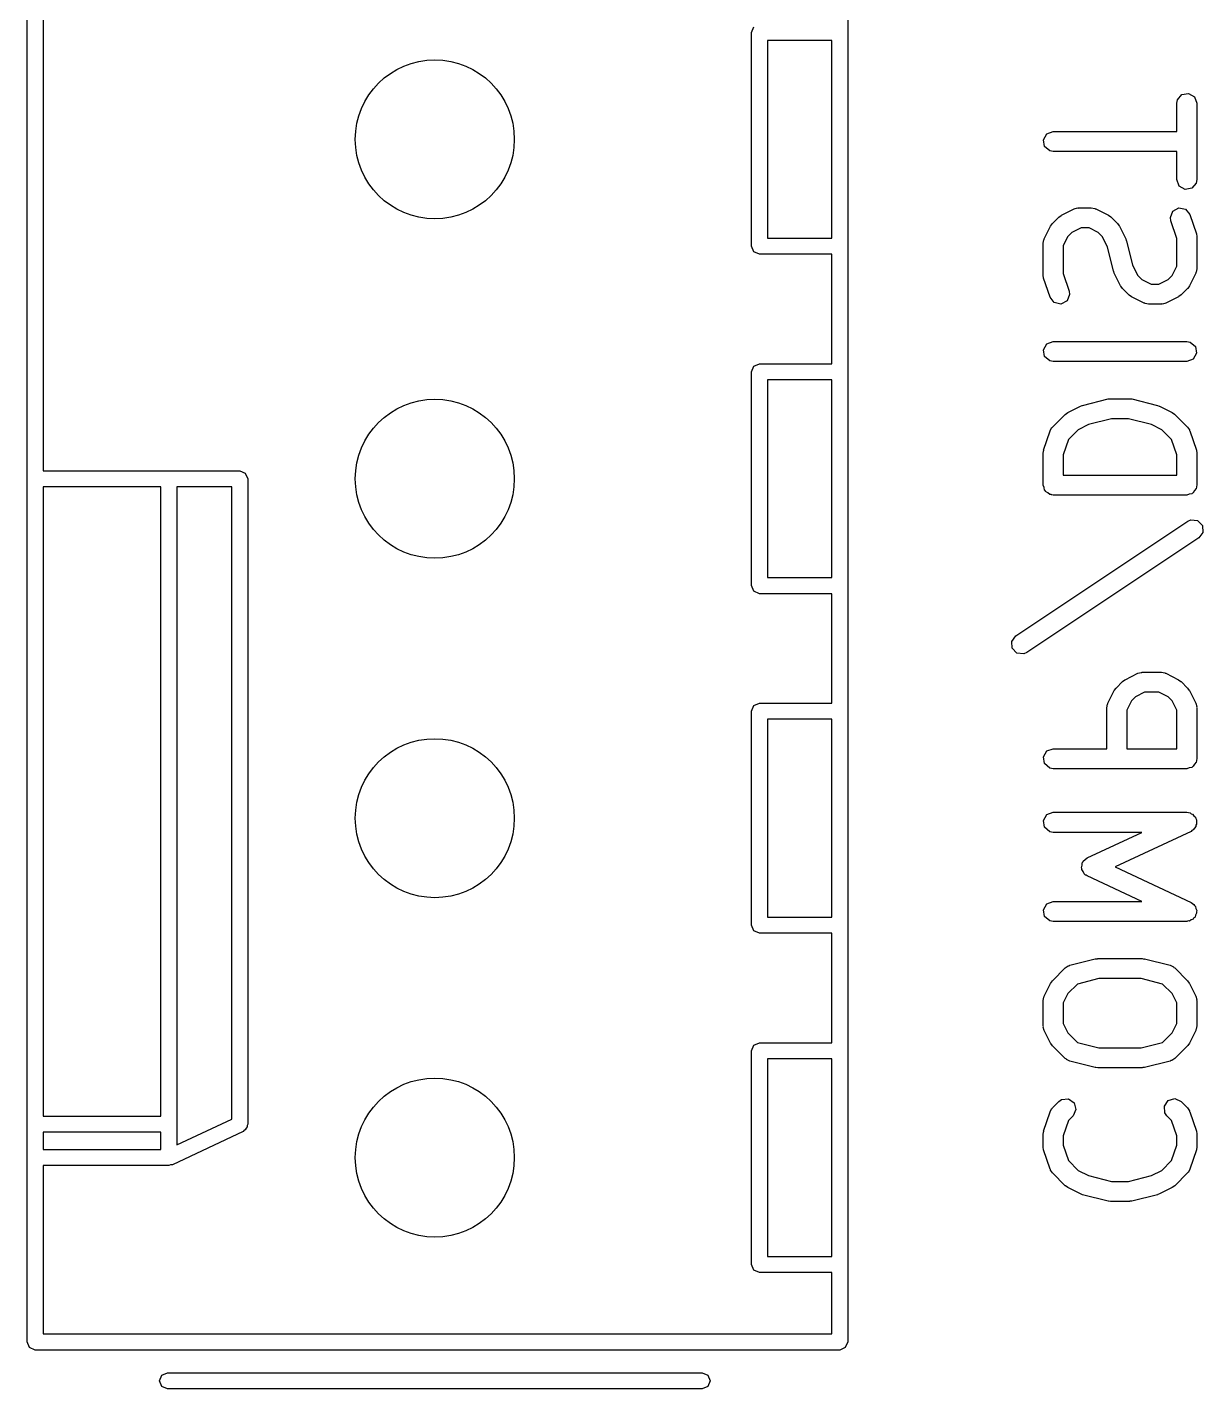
# Model space of a CAD drawing. Extents: x 62 to 228, y -146 to -46.
# Drawn here: x 219.2 to 228, y -140.16 to -129.97 of the extents above; entities that cross this region are included whole.
import ezdxf

# ---------------------------------------------------------------- set-up
doc = ezdxf.new("R2010")
doc.units = 0
doc.layers.add('BLACK', color=7, linetype='CONTINUOUS')

msp = doc.modelspace()

# ---------------------------------------------------------------- linework, layer by layer
at = {"layer": 'BLACK', "linetype": 'CONTINUOUS'}
for p, q in [((219.2, -139.81), (219.2, -119.27)), ((225.34, -119.27), (225.34, -139.81)), ((219.32, -125.79), (219.32, -133.29)), ((224.62, -130.01), (224.638, -129.968)), ((224.62, -131.61), (224.62, -130.01)), ((224.74, -130.07), (224.74, -131.55)), ((225.22, -130.07), (224.74, -130.07)), ((225.22, -131.55), (225.22, -130.07)), ((227.803, -130.54), (227.807, -130.514)), ((227.807, -130.514), (227.84, -130.475)), ((227.84, -130.475), (227.891, -130.466)), ((227.891, -130.466), (227.935, -130.492)), ((227.935, -130.492), (227.953, -130.54)), ((227.803, -130.751), (227.803, -130.54)), ((227.953, -130.54), (227.953, -131.111)), ((226.804, -130.813), (226.829, -130.768)), ((226.813, -130.863), (226.804, -130.813)), ((226.829, -130.768), (226.878, -130.751)), ((226.878, -130.751), (227.803, -130.751)), ((226.852, -130.896), (226.813, -130.863)), ((226.878, -130.901), (226.852, -130.896)), ((227.803, -130.901), (226.878, -130.901)), ((227.803, -131.111), (227.803, -130.901)), ((227.82, -131.16), (227.803, -131.111)), ((227.953, -131.111), (227.948, -131.137)), ((227.865, -131.185), (227.82, -131.16)), ((227.915, -131.176), (227.865, -131.185)), ((227.948, -131.137), (227.915, -131.176)), ((226.939, -131.378), (227.035, -131.33)), ((227.035, -131.33), (227.06, -131.323)), ((227.06, -131.323), (227.064, -131.324)), ((227.064, -131.324), (227.068, -131.322)), ((227.068, -131.322), (227.163, -131.322)), ((227.163, -131.322), (227.189, -131.327)), ((227.189, -131.327), (227.192, -131.33)), ((227.192, -131.33), (227.197, -131.33)), ((227.197, -131.33), (227.292, -131.378)), ((227.774, -131.347), (227.819, -131.323)), ((227.819, -131.323), (227.869, -131.333)), ((227.869, -131.333), (227.901, -131.373)), ((226.872, -131.439), (226.92, -131.392)), ((226.92, -131.392), (226.938, -131.379)), ((226.938, -131.379), (226.939, -131.378)), ((227.292, -131.378), (227.31, -131.391)), ((227.31, -131.391), (227.312, -131.392)), ((227.312, -131.392), (227.359, -131.439)), ((227.755, -131.395), (227.774, -131.347)), ((227.759, -131.421), (227.755, -131.395)), ((227.803, -131.552), (227.759, -131.421)), ((227.901, -131.373), (227.949, -131.516)), ((226.811, -131.554), (226.858, -131.459)), ((226.858, -131.459), (226.872, -131.441)), ((226.872, -131.441), (226.872, -131.439)), ((226.987, -131.537), (226.953, -131.605)), ((227.017, -131.506), (226.987, -131.537)), ((227.086, -131.472), (227.017, -131.506)), ((227.146, -131.472), (227.086, -131.472)), ((227.214, -131.506), (227.146, -131.472)), ((227.245, -131.537), (227.214, -131.506)), ((227.283, -131.614), (227.245, -131.537)), ((227.359, -131.439), (227.372, -131.458)), ((227.372, -131.458), (227.373, -131.459)), ((227.373, -131.459), (227.421, -131.554)), ((227.949, -131.516), (227.952, -131.538)), ((227.952, -131.538), (227.953, -131.54)), ((224.638, -131.652), (224.62, -131.61)), ((224.74, -131.55), (225.22, -131.55)), ((226.803, -131.588), (226.807, -131.562)), ((226.803, -131.826), (226.803, -131.588)), ((226.807, -131.562), (226.81, -131.559)), ((226.81, -131.559), (226.811, -131.554)), ((226.953, -131.605), (226.953, -131.814)), ((227.329, -131.796), (227.283, -131.614)), ((227.421, -131.554), (227.425, -131.566)), ((227.425, -131.566), (227.427, -131.569)), ((227.427, -131.569), (227.472, -131.752)), ((227.803, -131.76), (227.803, -131.552)), ((227.953, -131.54), (227.953, -131.778)), ((224.68, -131.67), (224.638, -131.652)), ((225.22, -131.67), (224.68, -131.67)), ((225.22, -132.49), (225.22, -131.67)), ((226.803, -131.827), (226.803, -131.826)), ((226.806, -131.849), (226.803, -131.827)), ((226.953, -131.814), (226.996, -131.945)), ((227.331, -131.799), (227.329, -131.796)), ((227.334, -131.812), (227.331, -131.799)), ((227.382, -131.907), (227.334, -131.812)), ((227.472, -131.752), (227.511, -131.829)), ((227.511, -131.829), (227.541, -131.859)), ((227.738, -131.859), (227.768, -131.829)), ((227.768, -131.829), (227.803, -131.76)), ((227.945, -131.812), (227.897, -131.907)), ((227.948, -131.804), (227.945, -131.807)), ((227.945, -131.807), (227.945, -131.812)), ((227.953, -131.778), (227.948, -131.804)), ((226.854, -131.992), (226.806, -131.849)), ((226.996, -131.945), (227, -131.971)), ((227.383, -131.908), (227.382, -131.907)), ((227.396, -131.926), (227.383, -131.908)), ((227.444, -131.974), (227.396, -131.926)), ((227.541, -131.859), (227.61, -131.894)), ((227.61, -131.894), (227.669, -131.894)), ((227.669, -131.894), (227.738, -131.859)), ((227.883, -131.926), (227.835, -131.974)), ((227.884, -131.925), (227.883, -131.926)), ((227.897, -131.907), (227.884, -131.925)), ((226.886, -132.032), (226.854, -131.992)), ((226.936, -132.043), (226.886, -132.032)), ((226.981, -132.018), (226.936, -132.043)), ((227, -131.971), (226.981, -132.018)), ((227.445, -131.975), (227.444, -131.974)), ((227.463, -131.988), (227.445, -131.975)), ((227.558, -132.036), (227.463, -131.988)), ((227.563, -132.036), (227.558, -132.036)), ((227.566, -132.039), (227.563, -132.036)), ((227.592, -132.044), (227.566, -132.039)), ((227.687, -132.044), (227.592, -132.044)), ((227.691, -132.042), (227.687, -132.044)), ((227.696, -132.043), (227.691, -132.042)), ((227.721, -132.036), (227.696, -132.043)), ((227.816, -131.988), (227.721, -132.036)), ((227.817, -131.987), (227.816, -131.988)), ((227.835, -131.974), (227.817, -131.987)), ((226.804, -132.384), (226.829, -132.34)), ((226.829, -132.34), (226.878, -132.322)), ((226.878, -132.322), (227.878, -132.322)), ((227.878, -132.322), (227.903, -132.327)), ((227.903, -132.327), (227.943, -132.36)), ((226.813, -132.435), (226.804, -132.384)), ((226.852, -132.468), (226.813, -132.435)), ((227.926, -132.455), (227.878, -132.472)), ((227.951, -132.41), (227.926, -132.455)), ((227.943, -132.36), (227.951, -132.41)), ((224.62, -132.55), (224.638, -132.508)), ((224.62, -134.15), (224.62, -132.55)), ((224.638, -132.508), (224.68, -132.49)), ((224.68, -132.49), (225.22, -132.49)), ((226.878, -132.472), (226.852, -132.468)), ((227.878, -132.472), (226.878, -132.472)), ((224.74, -132.61), (224.74, -134.09)), ((225.22, -132.61), (224.74, -132.61)), ((225.22, -134.09), (225.22, -132.61)), ((227.098, -132.801), (227.288, -132.753)), ((227.288, -132.753), (227.303, -132.752)), ((227.303, -132.752), (227.306, -132.751)), ((227.306, -132.751), (227.449, -132.751)), ((227.449, -132.751), (227.464, -132.753)), ((227.464, -132.753), (227.467, -132.753)), ((227.467, -132.753), (227.658, -132.801)), ((226.967, -132.868), (226.986, -132.855)), ((226.986, -132.855), (226.987, -132.854)), ((226.987, -132.854), (227.082, -132.806)), ((227.082, -132.806), (227.095, -132.803)), ((227.095, -132.803), (227.098, -132.801)), ((227.658, -132.801), (227.67, -132.806)), ((227.67, -132.806), (227.673, -132.806)), ((227.673, -132.806), (227.768, -132.854)), ((227.768, -132.854), (227.786, -132.867)), ((226.87, -132.967), (226.872, -132.963)), ((226.872, -132.963), (226.967, -132.868)), ((227.142, -132.944), (227.065, -132.983)), ((227.315, -132.901), (227.142, -132.944)), ((227.44, -132.901), (227.315, -132.901)), ((227.613, -132.944), (227.44, -132.901)), ((227.69, -132.983), (227.613, -132.944)), ((227.786, -132.867), (227.788, -132.868)), ((227.788, -132.868), (227.883, -132.963)), ((227.883, -132.963), (227.898, -132.984)), ((226.806, -133.135), (226.854, -132.992)), ((226.854, -132.992), (226.866, -132.97)), ((226.866, -132.97), (226.87, -132.967)), ((226.991, -133.057), (226.953, -133.171)), ((227.065, -132.983), (226.991, -133.057)), ((227.764, -133.057), (227.69, -132.983)), ((227.803, -133.171), (227.764, -133.057)), ((227.898, -132.984), (227.898, -132.989)), ((227.898, -132.989), (227.901, -132.992)), ((227.901, -132.992), (227.949, -133.135)), ((226.803, -133.159), (226.807, -133.137)), ((226.803, -133.397), (226.803, -133.159)), ((226.807, -133.137), (226.806, -133.135)), ((227.949, -133.135), (227.952, -133.158)), ((227.952, -133.158), (227.953, -133.159)), ((227.953, -133.159), (227.953, -133.397)), ((226.953, -133.171), (226.953, -133.322)), ((227.803, -133.322), (227.803, -133.171)), ((219.32, -133.29), (220.79, -133.29)), ((220.79, -133.29), (220.832, -133.308)), ((220.832, -133.308), (220.85, -133.35)), ((220.85, -133.35), (220.85, -138.18)), ((226.953, -133.322), (227.803, -133.322)), ((219.32, -133.41), (219.32, -138.12)), ((220.2, -133.41), (219.32, -133.41)), ((220.2, -138.12), (220.2, -133.41)), ((220.32, -133.41), (220.32, -138.335)), ((220.73, -133.41), (220.32, -133.41)), ((220.73, -138.142), (220.73, -133.41)), ((226.809, -133.415), (226.803, -133.397)), ((226.813, -133.435), (226.809, -133.415)), ((226.818, -133.439), (226.813, -133.435)), ((226.82, -133.445), (226.818, -133.439)), ((226.837, -133.455), (226.82, -133.445)), ((226.852, -133.468), (226.837, -133.455)), ((226.862, -133.469), (226.852, -133.468)), ((226.865, -133.471), (226.862, -133.469)), ((226.868, -133.47), (226.865, -133.471)), ((226.878, -133.472), (226.868, -133.47)), ((227.878, -133.472), (226.878, -133.472)), ((227.896, -133.465), (227.878, -133.472)), ((227.915, -133.462), (227.896, -133.465)), ((227.919, -133.457), (227.915, -133.462)), ((227.926, -133.455), (227.919, -133.457)), ((227.936, -133.438), (227.926, -133.455)), ((227.948, -133.423), (227.936, -133.438)), ((227.95, -133.413), (227.948, -133.423)), ((227.951, -133.41), (227.95, -133.413)), ((227.953, -133.397), (227.951, -133.407)), ((227.951, -133.407), (227.951, -133.41)), ((226.598, -134.525), (227.884, -133.668)), ((227.884, -133.668), (227.907, -133.658)), ((227.907, -133.658), (227.958, -133.663)), ((227.958, -133.663), (227.994, -133.7)), ((227.997, -133.752), (227.967, -133.793)), ((227.994, -133.7), (227.997, -133.752)), ((227.967, -133.793), (226.681, -134.65)), ((224.638, -134.192), (224.62, -134.15)), ((224.74, -134.09), (225.22, -134.09)), ((224.68, -134.21), (224.638, -134.192)), ((225.22, -134.21), (224.68, -134.21)), ((225.22, -135.03), (225.22, -134.21)), ((226.568, -134.567), (226.598, -134.525)), ((226.571, -134.618), (226.568, -134.567)), ((226.606, -134.655), (226.571, -134.618)), ((226.657, -134.66), (226.606, -134.655)), ((226.681, -134.65), (226.657, -134.66)), ((227.511, -134.806), (227.536, -134.799)), ((227.536, -134.799), (227.54, -134.8)), ((227.54, -134.8), (227.544, -134.798)), ((227.544, -134.798), (227.687, -134.798)), ((227.687, -134.798), (227.713, -134.803)), ((227.348, -134.916), (227.396, -134.868)), ((227.396, -134.868), (227.414, -134.855)), ((227.414, -134.855), (227.416, -134.854)), ((227.416, -134.854), (227.511, -134.806)), ((227.713, -134.803), (227.716, -134.806)), ((227.716, -134.806), (227.721, -134.806)), ((227.721, -134.806), (227.816, -134.854)), ((227.816, -134.854), (227.834, -134.867)), ((227.834, -134.867), (227.835, -134.868)), ((227.835, -134.868), (227.883, -134.916)), ((227.287, -135.03), (227.334, -134.935)), ((227.334, -134.935), (227.348, -134.917)), ((227.348, -134.917), (227.348, -134.916)), ((227.493, -134.983), (227.463, -135.013)), ((227.562, -134.948), (227.493, -134.983)), ((227.669, -134.948), (227.562, -134.948)), ((227.738, -134.983), (227.669, -134.948)), ((227.768, -135.013), (227.738, -134.983)), ((227.883, -134.916), (227.896, -134.934)), ((227.896, -134.934), (227.897, -134.935)), ((227.897, -134.935), (227.945, -135.03)), ((224.62, -135.09), (224.638, -135.048)), ((224.62, -136.69), (224.62, -135.09)), ((224.638, -135.048), (224.68, -135.03)), ((224.68, -135.03), (225.22, -135.03)), ((227.279, -135.064), (227.283, -135.038)), ((227.279, -135.37), (227.279, -135.064)), ((227.283, -135.038), (227.286, -135.035)), ((227.286, -135.035), (227.287, -135.03)), ((227.463, -135.013), (227.429, -135.082)), ((227.429, -135.082), (227.429, -135.37)), ((227.803, -135.082), (227.768, -135.013)), ((227.803, -135.37), (227.803, -135.082)), ((227.945, -135.03), (227.952, -135.055)), ((227.952, -135.055), (227.951, -135.06)), ((227.951, -135.06), (227.953, -135.064)), ((227.953, -135.064), (227.953, -135.445)), ((224.74, -135.15), (224.74, -136.63)), ((225.22, -135.15), (224.74, -135.15)), ((225.22, -136.63), (225.22, -135.15)), ((226.804, -135.432), (226.829, -135.387)), ((226.829, -135.387), (226.878, -135.37)), ((226.878, -135.37), (227.279, -135.37)), ((227.429, -135.37), (227.803, -135.37)), ((226.813, -135.482), (226.804, -135.432)), ((226.852, -135.515), (226.813, -135.482)), ((227.896, -135.513), (227.878, -135.52)), ((227.915, -135.51), (227.896, -135.513)), ((227.919, -135.505), (227.915, -135.51)), ((227.926, -135.502), (227.919, -135.505)), ((227.936, -135.485), (227.926, -135.502)), ((227.948, -135.47), (227.936, -135.485)), ((227.95, -135.461), (227.948, -135.47)), ((227.951, -135.458), (227.95, -135.461)), ((227.953, -135.445), (227.951, -135.455)), ((227.951, -135.455), (227.951, -135.458)), ((226.878, -135.52), (226.852, -135.515)), ((227.878, -135.52), (226.878, -135.52)), ((226.804, -135.908), (226.829, -135.863)), ((226.813, -135.958), (226.804, -135.908)), ((226.829, -135.863), (226.878, -135.846)), ((226.878, -135.846), (227.878, -135.846)), ((227.878, -135.846), (227.903, -135.85)), ((227.903, -135.85), (227.911, -135.857)), ((227.911, -135.857), (227.921, -135.86)), ((227.921, -135.86), (227.93, -135.873)), ((227.93, -135.873), (227.943, -135.883)), ((227.943, -135.883), (227.944, -135.893)), ((227.944, -135.893), (227.95, -135.902)), ((227.95, -135.902), (227.949, -135.918)), ((227.949, -135.918), (227.951, -135.934)), ((226.852, -135.991), (226.813, -135.958)), ((226.878, -135.996), (226.852, -135.991)), ((227.54, -135.996), (226.878, -135.996)), ((227.132, -136.186), (227.54, -135.996)), ((227.909, -135.989), (227.341, -136.254)), ((227.916, -135.982), (227.909, -135.989)), ((227.926, -135.978), (227.916, -135.982)), ((227.934, -135.964), (227.926, -135.978)), ((227.946, -135.953), (227.934, -135.964)), ((227.951, -135.934), (227.946, -135.943)), ((227.946, -135.943), (227.946, -135.953)), ((227.094, -136.242), (227.095, -136.223)), ((227.095, -136.223), (227.1, -136.218)), ((227.1, -136.218), (227.102, -136.211)), ((227.102, -136.211), (227.118, -136.2)), ((227.118, -136.2), (227.132, -136.186)), ((227.089, -136.261), (227.094, -136.242)), ((227.091, -136.267), (227.089, -136.261)), ((227.091, -136.274), (227.091, -136.267)), ((227.102, -136.29), (227.091, -136.274)), ((227.11, -136.307), (227.102, -136.29)), ((227.118, -136.313), (227.11, -136.307)), ((227.12, -136.316), (227.118, -136.313)), ((227.124, -136.317), (227.12, -136.316)), ((227.132, -136.322), (227.124, -136.317)), ((227.54, -136.513), (227.132, -136.322)), ((227.341, -136.254), (227.909, -136.52)), ((226.804, -136.575), (226.829, -136.53)), ((226.829, -136.53), (226.878, -136.513)), ((226.878, -136.513), (227.54, -136.513)), ((227.909, -136.52), (227.931, -136.535)), ((224.74, -136.63), (225.22, -136.63)), ((226.813, -136.625), (226.804, -136.575)), ((226.852, -136.658), (226.813, -136.625)), ((227.931, -136.535), (227.935, -136.544)), ((227.939, -136.631), (227.931, -136.636)), ((227.935, -136.544), (227.943, -136.55)), ((227.943, -136.615), (227.939, -136.631)), ((227.943, -136.55), (227.945, -136.566)), ((227.951, -136.601), (227.943, -136.615)), ((227.945, -136.566), (227.952, -136.581)), ((227.952, -136.581), (227.95, -136.591)), ((227.95, -136.591), (227.951, -136.601)), ((224.638, -136.732), (224.62, -136.69)), ((224.68, -136.75), (224.638, -136.732)), ((226.878, -136.663), (226.852, -136.658)), ((227.878, -136.663), (226.878, -136.663)), ((227.887, -136.659), (227.878, -136.663)), ((227.897, -136.66), (227.887, -136.659)), ((227.91, -136.651), (227.897, -136.66)), ((227.926, -136.645), (227.91, -136.651)), ((227.931, -136.636), (227.926, -136.645)), ((225.22, -136.75), (224.68, -136.75)), ((225.22, -137.57), (225.22, -136.75)), ((226.872, -137.106), (226.967, -137.011)), ((226.967, -137.011), (226.989, -136.996)), ((226.989, -136.996), (226.996, -136.995)), ((226.996, -136.995), (227.002, -136.991)), ((227.002, -136.991), (227.193, -136.943)), ((227.193, -136.943), (227.208, -136.942)), ((227.208, -136.942), (227.211, -136.941)), ((227.211, -136.941), (227.544, -136.941)), ((227.544, -136.941), (227.559, -136.944)), ((227.559, -136.944), (227.562, -136.943)), ((227.562, -136.943), (227.753, -136.991)), ((227.753, -136.991), (227.777, -137.002)), ((227.777, -137.002), (227.781, -137.008)), ((227.781, -137.008), (227.788, -137.011)), ((227.788, -137.011), (227.883, -137.106)), ((226.811, -137.221), (226.858, -137.126)), ((226.858, -137.126), (226.872, -137.107)), ((226.872, -137.107), (226.872, -137.106)), ((227.059, -137.132), (226.987, -137.203)), ((227.22, -137.091), (227.059, -137.132)), ((227.535, -137.091), (227.22, -137.091)), ((227.696, -137.132), (227.535, -137.091)), ((227.768, -137.203), (227.696, -137.132)), ((227.883, -137.106), (227.896, -137.124)), ((227.896, -137.124), (227.897, -137.126)), ((227.897, -137.126), (227.945, -137.221)), ((226.803, -137.254), (226.807, -137.229)), ((226.807, -137.229), (226.81, -137.225)), ((226.81, -137.225), (226.811, -137.221)), ((226.987, -137.203), (226.953, -137.272)), ((227.803, -137.272), (227.768, -137.203)), ((227.945, -137.221), (227.952, -137.246)), ((226.803, -137.445), (226.803, -137.254)), ((226.953, -137.272), (226.953, -137.427)), ((227.803, -137.427), (227.803, -137.272)), ((227.952, -137.246), (227.951, -137.25)), ((227.951, -137.25), (227.953, -137.254)), ((227.953, -137.254), (227.953, -137.445)), ((226.804, -137.449), (226.803, -137.445)), ((226.803, -137.453), (226.804, -137.449)), ((226.953, -137.427), (226.987, -137.496)), ((227.768, -137.496), (227.803, -137.427)), ((227.953, -137.445), (227.948, -137.47)), ((226.811, -137.478), (226.803, -137.453)), ((226.858, -137.574), (226.811, -137.478)), ((226.987, -137.496), (227.059, -137.568)), ((227.696, -137.568), (227.768, -137.496)), ((227.945, -137.478), (227.897, -137.574)), ((227.948, -137.47), (227.945, -137.474)), ((227.945, -137.474), (227.945, -137.478)), ((224.62, -137.63), (224.638, -137.588)), ((224.62, -139.23), (224.62, -137.63)), ((224.638, -137.588), (224.68, -137.57)), ((224.68, -137.57), (225.22, -137.57)), ((226.859, -137.575), (226.858, -137.574)), ((226.872, -137.593), (226.859, -137.575)), ((226.967, -137.688), (226.872, -137.593)), ((227.059, -137.568), (227.22, -137.608)), ((227.22, -137.608), (227.535, -137.608)), ((227.535, -137.608), (227.696, -137.568)), ((227.883, -137.593), (227.788, -137.688)), ((227.884, -137.592), (227.883, -137.593)), ((227.897, -137.574), (227.884, -137.592)), ((224.74, -137.69), (224.74, -139.17)), ((225.22, -137.69), (224.74, -137.69)), ((225.22, -139.17), (225.22, -137.69)), ((226.974, -137.691), (226.967, -137.688)), ((226.978, -137.697), (226.974, -137.691)), ((227.002, -137.708), (226.978, -137.697)), ((227.193, -137.756), (227.002, -137.708)), ((227.196, -137.755), (227.193, -137.756)), ((227.211, -137.758), (227.196, -137.755)), ((227.753, -137.708), (227.562, -137.756)), ((227.759, -137.704), (227.753, -137.708)), ((227.766, -137.703), (227.759, -137.704)), ((227.788, -137.688), (227.766, -137.703)), ((227.544, -137.758), (227.211, -137.758)), ((227.548, -137.757), (227.544, -137.758)), ((227.562, -137.756), (227.548, -137.757)), ((226.87, -138.062), (226.872, -138.058)), ((226.872, -138.058), (226.92, -138.011)), ((226.92, -138.011), (226.941, -137.996)), ((226.941, -137.996), (226.992, -137.991)), ((226.992, -137.991), (227.034, -138.021)), ((227.034, -138.021), (227.048, -138.07)), ((227.71, -138.044), (227.739, -138.002)), ((227.714, -138.096), (227.71, -138.044)), ((227.739, -138.002), (227.789, -137.989)), ((227.789, -137.989), (227.835, -138.011)), ((227.835, -138.011), (227.883, -138.058)), ((227.883, -138.058), (227.898, -138.08)), ((219.32, -138.12), (220.2, -138.12)), ((220.32, -138.335), (220.73, -138.142)), ((226.806, -138.231), (226.854, -138.088)), ((226.854, -138.088), (226.866, -138.065)), ((226.866, -138.065), (226.87, -138.062)), ((226.991, -138.152), (226.953, -138.266)), ((227.026, -138.117), (226.991, -138.152)), ((227.048, -138.07), (227.026, -138.117)), ((227.729, -138.117), (227.714, -138.096)), ((227.764, -138.152), (227.729, -138.117)), ((227.803, -138.266), (227.764, -138.152)), ((227.898, -138.08), (227.898, -138.084)), ((227.898, -138.084), (227.901, -138.088)), ((227.901, -138.088), (227.949, -138.231)), ((219.32, -138.24), (219.32, -138.37)), ((220.2, -138.24), (219.32, -138.24)), ((220.2, -138.37), (220.2, -138.24)), ((220.816, -138.234), (220.286, -138.484)), ((220.823, -138.226), (220.816, -138.234)), ((220.832, -138.222), (220.823, -138.226)), ((220.838, -138.21), (220.832, -138.222)), ((220.846, -138.2), (220.838, -138.21)), ((220.85, -138.18), (220.846, -138.19)), ((220.846, -138.19), (220.846, -138.2)), ((226.803, -138.254), (226.807, -138.232)), ((226.803, -138.35), (226.803, -138.254)), ((226.807, -138.232), (226.806, -138.231)), ((227.949, -138.231), (227.952, -138.253)), ((227.952, -138.253), (227.953, -138.254)), ((227.953, -138.254), (227.953, -138.35)), ((226.803, -138.351), (226.803, -138.35)), ((226.806, -138.373), (226.803, -138.351)), ((226.953, -138.266), (226.953, -138.337)), ((226.953, -138.337), (226.991, -138.452)), ((227.764, -138.452), (227.803, -138.337)), ((227.803, -138.337), (227.803, -138.266)), ((227.953, -138.35), (227.949, -138.372)), ((219.32, -138.37), (220.2, -138.37)), ((226.854, -138.516), (226.806, -138.373)), ((226.991, -138.452), (227.065, -138.526)), ((227.69, -138.526), (227.764, -138.452)), ((227.949, -138.373), (227.901, -138.516)), ((227.949, -138.372), (227.949, -138.373)), ((220.26, -138.49), (219.32, -138.49)), ((219.32, -138.49), (219.32, -139.75)), ((220.272, -138.485), (220.26, -138.49)), ((220.286, -138.484), (220.272, -138.485)), ((226.857, -138.52), (226.854, -138.516)), ((226.857, -138.524), (226.857, -138.52)), ((226.872, -138.545), (226.857, -138.524)), ((226.967, -138.641), (226.872, -138.545)), ((227.065, -138.526), (227.142, -138.564)), ((227.142, -138.564), (227.315, -138.608)), ((227.44, -138.608), (227.613, -138.564)), ((227.613, -138.564), (227.69, -138.526)), ((227.883, -138.545), (227.788, -138.641)), ((227.885, -138.541), (227.883, -138.545)), ((227.889, -138.539), (227.885, -138.541)), ((227.901, -138.516), (227.889, -138.539)), ((226.969, -138.641), (226.967, -138.641)), ((226.987, -138.655), (226.969, -138.641)), ((227.082, -138.702), (226.987, -138.655)), ((227.315, -138.608), (227.44, -138.608)), ((227.768, -138.655), (227.673, -138.702)), ((227.769, -138.654), (227.768, -138.655)), ((227.788, -138.641), (227.769, -138.654)), ((227.086, -138.703), (227.082, -138.702)), ((227.098, -138.708), (227.086, -138.703)), ((227.288, -138.756), (227.098, -138.708)), ((227.291, -138.755), (227.288, -138.756)), ((227.306, -138.758), (227.291, -138.755)), ((227.449, -138.758), (227.306, -138.758)), ((227.452, -138.757), (227.449, -138.758)), ((227.467, -138.756), (227.452, -138.757)), ((227.658, -138.708), (227.467, -138.756)), ((227.661, -138.706), (227.658, -138.708)), ((227.673, -138.702), (227.661, -138.706)), ((224.74, -139.17), (225.22, -139.17)), ((224.638, -139.272), (224.62, -139.23)), ((224.68, -139.29), (224.638, -139.272)), ((225.22, -139.29), (224.68, -139.29)), ((225.22, -139.75), (225.22, -139.29)), ((219.32, -139.75), (225.22, -139.75)), ((219.218, -139.852), (219.2, -139.81)), ((219.26, -139.87), (219.218, -139.852)), ((225.28, -139.87), (219.26, -139.87)), ((225.322, -139.852), (225.28, -139.87)), ((225.34, -139.81), (225.322, -139.852)), ((220.19, -140.1), (220.208, -140.058)), ((220.208, -140.058), (220.25, -140.04)), ((220.25, -140.04), (224.25, -140.04)), ((224.25, -140.04), (224.292, -140.058)), ((224.292, -140.058), (224.31, -140.1)), ((220.208, -140.142), (220.19, -140.1)), ((220.25, -140.16), (220.208, -140.142)), ((224.25, -140.16), (220.25, -140.16)), ((224.292, -140.142), (224.25, -140.16)), ((224.31, -140.1), (224.292, -140.142))]:
    msp.add_line(p, q, dxfattribs=at)
at = {"layer": 'BLACK'}
for centre in [(222.25, -130.81), (222.25, -133.35), (222.25, -135.89), (222.25, -138.43)]:
    msp.add_circle(centre, 0.595, dxfattribs=at)

doc.saveas('drawing.dxf')
